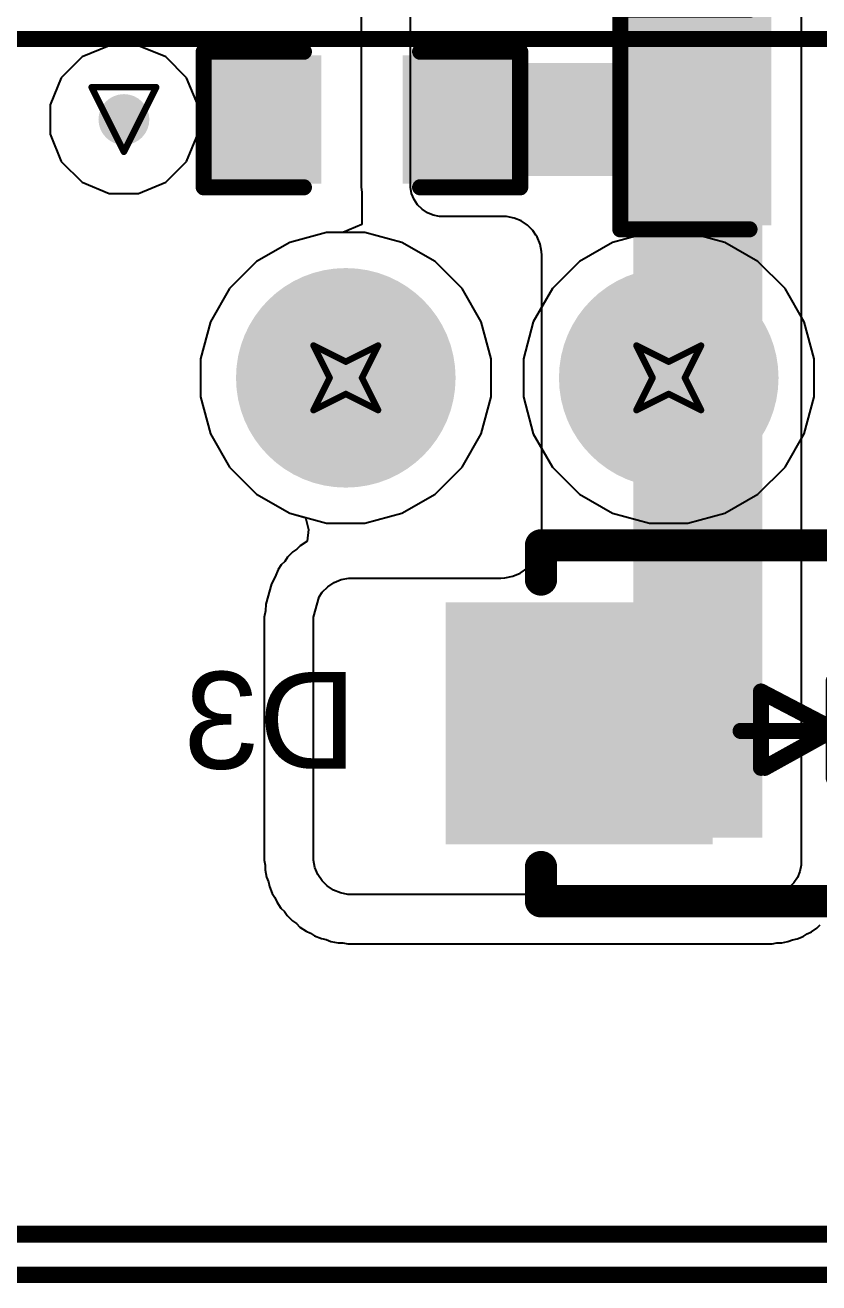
# Model space of a CAD drawing. Header units: inches. Extents: x -5 to 234, y -4 to 104.
# Drawn here: x 13.48 to 19.72, y -3.56 to 6.33 of the extents above; entities that cross this region are included whole.
import ezdxf

# ---------------------------------------------------------------- set-up
doc = ezdxf.new("R2010")
doc.units = ezdxf.units.IN
for name, color, linetype in [('Board Outline', 216, 'Continuous'), ('Bottom Layer', 5, 'Continuous'), ('Bottom Overlay', 54, 'Continuous'), ('Bottom Paste', 16, 'Continuous'), ('Bottom Solder', 6, 'Continuous'), ('Drill Drawing', 1, 'Continuous'), ('GND', 16, 'Continuous'), ('Multi-Layer', 9, 'Continuous'), ('Pad Holes', 156, 'Continuous'), ('POWER', 76, 'Continuous'), ('Top Layer', 1, 'Continuous'), ('Top Overlay', 2, 'Continuous'), ('Top Solder', 216, 'Continuous'), ('Via Holes', 16, 'Continuous')]:
    doc.layers.add(name, color=color, linetype=linetype)
doc.styles.add('Arial', font='', dxfattribs={"height": 0.2})
doc.styles.get('Arial').set_extended_font_data('Arial')

# ---------------------------------------------------------------- blocks, each defined once
blk = doc.blocks.new('VRB1205S_10WR3_21')
at = {"layer": 'Bottom Layer'}
h = blk.add_hatch(color=5, dxfattribs=at)
edge = h.paths.add_edge_path()
edge.add_arc((1.27, 0), 0.762, 0, 360)
h = blk.add_hatch(color=5, dxfattribs=at)
edge = h.paths.add_edge_path()
edge.add_arc((3.81, 0), 0.762, 0, 360)
at = {"layer": 'Bottom Solder'}
h = blk.add_hatch(color=6, dxfattribs=at)
edge = h.paths.add_edge_path()
edge.add_arc((1.27, 0), 0.8636, 0, 360)
h = blk.add_hatch(color=6, dxfattribs=at)
edge = h.paths.add_edge_path()
edge.add_arc((3.81, 0), 0.8636, 0, 360)
at = {"layer": 'GND'}
h = blk.add_hatch(color=16, dxfattribs=at)
edge = h.paths.add_edge_path()
edge.add_arc((1.27, 0), 0.762, 0, 360)
h = blk.add_hatch(color=16, dxfattribs=at)
edge = h.paths.add_edge_path()
edge.add_arc((3.81, 0), 0.762, 0, 360)
at = {"layer": 'Multi-Layer'}
h = blk.add_hatch(color=9, dxfattribs=at)
edge = h.paths.add_edge_path()
edge.add_arc((1.27, 0), 0.762, 0, 360)
h = blk.add_hatch(color=9, dxfattribs=at)
edge = h.paths.add_edge_path()
edge.add_arc((3.81, 0), 0.762, 0, 360)
at = {"layer": 'Pad Holes'}
h = blk.add_hatch(color=7, dxfattribs=at)
edge = h.paths.add_edge_path()
edge.add_arc((1.27, 0), 0.4572, 0, 360)
h = blk.add_hatch(color=7, dxfattribs=at)
edge = h.paths.add_edge_path()
edge.add_arc((3.81, 0), 0.4572, 0, 360)
at = {"layer": 'POWER'}
h = blk.add_hatch(color=76, dxfattribs=at)
edge = h.paths.add_edge_path()
edge.add_arc((1.27, 0), 0.762, 0, 360)
h = blk.add_hatch(color=76, dxfattribs=at)
edge = h.paths.add_edge_path()
edge.add_arc((3.81, 0), 0.762, 0, 360)
at = {"layer": 'Top Layer'}
h = blk.add_hatch(color=1, dxfattribs=at)
edge = h.paths.add_edge_path()
edge.add_arc((1.27, 0), 0.762, 0, 360)
h = blk.add_hatch(color=1, dxfattribs=at)
edge = h.paths.add_edge_path()
edge.add_arc((3.81, 0), 0.762, 0, 360)
at = {"layer": 'Top Solder'}
h = blk.add_hatch(color=216, dxfattribs=at)
edge = h.paths.add_edge_path()
edge.add_arc((1.27, 0), 0.8636, 0, 360)
h = blk.add_hatch(color=216, dxfattribs=at)
edge = h.paths.add_edge_path()
edge.add_arc((3.81, 0), 0.8636, 0, 360)
at = {"layer": 'Top Overlay'}
for points in [[(-10.7496, 2.6659, 0.127, 0.127, 0), (10.855, 2.6659, 0.127, 0.127, 0)], [(-10.7496, -6.7329, 0.127, 0.127, 0), (10.855, -6.7329, 0.127, 0.127, 0)]]:
    blk.add_lwpolyline(points, format="xyseb", dxfattribs=at)
blk = doc.blocks.new('SMA_B__D___________B_120')
at = {"layer": 'Bottom Layer'}
for points in [[(-3, 0.9), (-1, 0.9), (-1, -0.9), (-3, -0.9)], [(1, 0.9), (3, 0.9), (3, -0.9), (1, -0.9)]]:
    blk.add_hatch(color=5, dxfattribs=at).paths.add_polyline_path(points)
at = {"layer": 'Bottom Paste'}
for points in [[(-3, 0.9), (-1, 0.9), (-1, -0.9), (-3, -0.9)], [(1, 0.9), (3, 0.9), (3, -0.9), (1, -0.9)]]:
    blk.add_hatch(color=16, dxfattribs=at).paths.add_polyline_path(points)
at = {"layer": 'Bottom Solder'}
for points in [[(-3.0508, 0.9508), (-0.9492, 0.9508), (-0.9492, -0.9508), (-3.0508, -0.9508)], [(0.9492, 0.9508), (3.0508, 0.9508), (3.0508, -0.9508), (0.9492, -0.9508)]]:
    blk.add_hatch(color=6, dxfattribs=at).paths.add_polyline_path(points)
at = {"layer": 'Bottom Overlay'}
for points in [[(-2.3, 1.4, 0.254, 0.254, 0), (-2.3, 1.1311, 0.254, 0.254, 0)], [(2.3, 1.4, 0.254, 0.254, 0), (-2.3, 1.4, 0.254, 0.254, 0)], [(2.3, 1.4, 0.254, 0.254, 0), (2.3, 1.1311, 0.254, 0.254, 0)], [(-0.59, 0.4143, 0.127, 0.127, 0), (-0.59, -0.24, 0.127, 0.127, 0)], [(0.0146, 0.0582, 0.127, 0.127, 0), (-0.59, 0.4143, 0.127, 0.127, 0)], [(-0.002, 0.43, 0.127, 0.127, 0), (-0.002, 0.049, 0.127, 0.127, 0)], [(0.54, 0.35, 0.127, 0.127, 0), (0.0146, 0.0582, 0.127, 0.127, 0)], [(0.57, 0.35, 0.127, 0.127, 0), (0.57, -0.25, 0.127, 0.127, 0)], [(0.73, 0.06, 0.127, 0.127, 0), (-0.76, 0.06, 0.127, 0.127, 0)], [(-0.002, 0.049, 0.127, 0.127, 0), (-0.59, -0.24, 0.127, 0.127, 0)], [(-0.002, 0.049, 0.127, 0.127, 0), (-0.002, -0.332, 0.127, 0.127, 0)], [(0.57, -0.25, 0.127, 0.127, 0), (-0.002, 0.049, 0.127, 0.127, 0)], [(-2.3, -1.1311, 0.254, 0.254, 0), (-2.3, -1.4, 0.254, 0.254, 0)], [(2.3, -1.1311, 0.254, 0.254, 0), (2.3, -1.4, 0.254, 0.254, 0)], [(2.3, -1.4, 0.254, 0.254, 0), (-2.3, -1.4, 0.254, 0.254, 0)]]:
    blk.add_lwpolyline(points, format="xyseb", dxfattribs=at)
for points in [[(-2.3635, 1.4, 0.127, 0.127, 1), (-2.2365, 1.4, 0.127, 0.127, 1)], [(-2.3635, 1.4, 0.127, 0.127, 1), (-2.2365, 1.4, 0.127, 0.127, 1)], [(2.2365, 1.4, 0.127, 0.127, 1), (2.3635, 1.4, 0.127, 0.127, 1)], [(2.2365, 1.4, 0.127, 0.127, 1), (2.3635, 1.4, 0.127, 0.127, 1)], [(-2.3635, 1.1311, 0.127, 0.127, 1), (-2.2365, 1.1311, 0.127, 0.127, 1)], [(2.2365, 1.1311, 0.127, 0.127, 1), (2.3635, 1.1311, 0.127, 0.127, 1)], [(-0.6217, 0.4143, 0.0635, 0.0635, 1), (-0.5582, 0.4143, 0.0635, 0.0635, 1)], [(-0.6217, 0.4143, 0.0635, 0.0635, 1), (-0.5582, 0.4143, 0.0635, 0.0635, 1)], [(-0.0338, 0.43, 0.0635, 0.0635, 1), (0.0297, 0.43, 0.0635, 0.0635, 1)], [(0.5083, 0.35, 0.0635, 0.0635, 1), (0.5718, 0.35, 0.0635, 0.0635, 1)], [(0.5383, 0.35, 0.0635, 0.0635, 1), (0.6018, 0.35, 0.0635, 0.0635, 1)], [(-0.7917, 0.06, 0.0635, 0.0635, 1), (-0.7282, 0.06, 0.0635, 0.0635, 1)], [(-0.0338, 0.049, 0.0635, 0.0635, 1), (0.0297, 0.049, 0.0635, 0.0635, 1)], [(-0.0338, 0.049, 0.0635, 0.0635, 1), (0.0297, 0.049, 0.0635, 0.0635, 1)], [(-0.0338, 0.049, 0.0635, 0.0635, 1), (0.0297, 0.049, 0.0635, 0.0635, 1)], [(-0.0338, 0.049, 0.0635, 0.0635, 1), (0.0297, 0.049, 0.0635, 0.0635, 1)], [(-0.0172, 0.0582, 0.0635, 0.0635, 1), (0.0463, 0.0582, 0.0635, 0.0635, 1)], [(-0.0172, 0.0582, 0.0635, 0.0635, 1), (0.0463, 0.0582, 0.0635, 0.0635, 1)], [(0.6982, 0.06, 0.0635, 0.0635, 1), (0.7617, 0.06, 0.0635, 0.0635, 1)], [(-0.6217, -0.24, 0.0635, 0.0635, 1), (-0.5582, -0.24, 0.0635, 0.0635, 1)], [(-0.6217, -0.24, 0.0635, 0.0635, 1), (-0.5582, -0.24, 0.0635, 0.0635, 1)], [(0.5383, -0.25, 0.0635, 0.0635, 1), (0.6018, -0.25, 0.0635, 0.0635, 1)], [(0.5383, -0.25, 0.0635, 0.0635, 1), (0.6018, -0.25, 0.0635, 0.0635, 1)], [(-0.0338, -0.332, 0.0635, 0.0635, 1), (0.0297, -0.332, 0.0635, 0.0635, 1)], [(-2.3635, -1.1311, 0.127, 0.127, 1), (-2.2365, -1.1311, 0.127, 0.127, 1)], [(2.2365, -1.1311, 0.127, 0.127, 1), (2.3635, -1.1311, 0.127, 0.127, 1)], [(-2.3635, -1.4, 0.127, 0.127, 1), (-2.2365, -1.4, 0.127, 0.127, 1)], [(-2.3635, -1.4, 0.127, 0.127, 1), (-2.2365, -1.4, 0.127, 0.127, 1)], [(2.2365, -1.4, 0.127, 0.127, 1), (2.3635, -1.4, 0.127, 0.127, 1)], [(2.2365, -1.4, 0.127, 0.127, 1), (2.3635, -1.4, 0.127, 0.127, 1)]]:
    blk.add_lwpolyline(points, format="xyseb", close=True, dxfattribs=at)
blk = doc.blocks.new('C___0603_B_152')
at = {"layer": 'Bottom Layer'}
for points in [[(-1.143, -0.4445), (-1.143, 0.4445), (-0.381, 0.4445), (-0.381, -0.4445)], [(0.381, -0.4445), (0.381, 0.4445), (1.143, 0.4445), (1.143, -0.4445)]]:
    blk.add_hatch(color=5, dxfattribs=at).paths.add_polyline_path(points)
at = {"layer": 'Bottom Paste'}
for points in [[(-1.143, -0.4445), (-1.143, 0.4445), (-0.381, 0.4445), (-0.381, -0.4445)], [(0.381, -0.4445), (0.381, 0.4445), (1.143, 0.4445), (1.143, -0.4445)]]:
    blk.add_hatch(color=16, dxfattribs=at).paths.add_polyline_path(points)
at = {"layer": 'Bottom Solder'}
for points in [[(-1.203, -0.5045), (-1.203, 0.5045), (-0.321, 0.5045), (-0.321, -0.5045)], [(0.321, -0.5045), (0.321, 0.5045), (1.203, 0.5045), (1.203, -0.5045)]]:
    blk.add_hatch(color=6, dxfattribs=at).paths.add_polyline_path(points)
at = {"layer": 'Bottom Overlay'}
for points in [[(-1.2446, -0.5334, 0.127, 0.127, 0), (-1.2446, 0.5334, 0.127, 0.127, 0)], [(-1.2446, 0.5334, 0.127, 0.127, 0), (-0.4572, 0.5334, 0.127, 0.127, 0)], [(0.4572, 0.5334, 0.127, 0.127, 0), (1.2446, 0.5334, 0.127, 0.127, 0)], [(1.2446, -0.5334, 0.127, 0.127, 0), (1.2446, 0.5334, 0.127, 0.127, 0)], [(-1.2446, -0.5334, 0.127, 0.127, 0), (-0.4572, -0.5334, 0.127, 0.127, 0)], [(0.4572, -0.5334, 0.127, 0.127, 0), (1.2446, -0.5334, 0.127, 0.127, 0)]]:
    blk.add_lwpolyline(points, format="xyseb", dxfattribs=at)
for points in [[(-1.2764, 0.5334, 0.0635, 0.0635, 1), (-1.2128, 0.5334, 0.0635, 0.0635, 1)], [(-1.2764, 0.5334, 0.0635, 0.0635, 1), (-1.2128, 0.5334, 0.0635, 0.0635, 1)], [(-0.4889, 0.5334, 0.0635, 0.0635, 1), (-0.4254, 0.5334, 0.0635, 0.0635, 1)], [(0.4254, 0.5334, 0.0635, 0.0635, 1), (0.4889, 0.5334, 0.0635, 0.0635, 1)], [(1.2128, 0.5334, 0.0635, 0.0635, 1), (1.2764, 0.5334, 0.0635, 0.0635, 1)], [(1.2128, 0.5334, 0.0635, 0.0635, 1), (1.2764, 0.5334, 0.0635, 0.0635, 1)], [(-1.2764, -0.5334, 0.0635, 0.0635, 1), (-1.2128, -0.5334, 0.0635, 0.0635, 1)], [(-1.2764, -0.5334, 0.0635, 0.0635, 1), (-1.2128, -0.5334, 0.0635, 0.0635, 1)], [(-0.4889, -0.5334, 0.0635, 0.0635, 1), (-0.4254, -0.5334, 0.0635, 0.0635, 1)], [(0.4254, -0.5334, 0.0635, 0.0635, 1), (0.4889, -0.5334, 0.0635, 0.0635, 1)], [(1.2128, -0.5334, 0.0635, 0.0635, 1), (1.2764, -0.5334, 0.0635, 0.0635, 1)], [(1.2128, -0.5334, 0.0635, 0.0635, 1), (1.2764, -0.5334, 0.0635, 0.0635, 1)]]:
    blk.add_lwpolyline(points, format="xyseb", close=True, dxfattribs=at)
blk = doc.blocks.new('C___0805_B_153')
at = {"layer": 'Bottom Layer'}
for points in [[(-1.524, 0.762), (-0.508, 0.762), (-0.508, -0.762), (-1.524, -0.762)], [(0.508, 0.762), (1.524, 0.762), (1.524, -0.762), (0.508, -0.762)]]:
    blk.add_hatch(color=5, dxfattribs=at).paths.add_polyline_path(points)
at = {"layer": 'Bottom Paste'}
for points in [[(-1.524, 0.762), (-0.508, 0.762), (-0.508, -0.762), (-1.524, -0.762)], [(0.508, 0.762), (1.524, 0.762), (1.524, -0.762), (0.508, -0.762)]]:
    blk.add_hatch(color=16, dxfattribs=at).paths.add_polyline_path(points)
at = {"layer": 'Bottom Solder'}
for points in [[(-1.594, 0.832), (-0.438, 0.832), (-0.438, -0.832), (-1.594, -0.832)], [(0.438, 0.832), (1.594, 0.832), (1.594, -0.832), (0.438, -0.832)]]:
    blk.add_hatch(color=6, dxfattribs=at).paths.add_polyline_path(points)
at = {"layer": 'Bottom Overlay'}
for points in [[(-0.6096, 0.8636, 0.127, 0.127, 0), (-1.6256, 0.8636, 0.127, 0.127, 0)], [(-1.6256, 0.8636, 0.127, 0.127, 0), (-1.6256, -0.8636, 0.127, 0.127, 0)], [(1.6256, 0.8636, 0.127, 0.127, 0), (0.6096, 0.8636, 0.127, 0.127, 0)], [(1.6256, 0.8636, 0.127, 0.127, 0), (1.6256, -0.8636, 0.127, 0.127, 0)], [(-0.6096, -0.8636, 0.127, 0.127, 0), (-1.6256, -0.8636, 0.127, 0.127, 0)], [(1.6256, -0.8636, 0.127, 0.127, 0), (0.6096, -0.8636, 0.127, 0.127, 0)]]:
    blk.add_lwpolyline(points, format="xyseb", dxfattribs=at)
for points in [[(-1.6574, 0.8636, 0.0635, 0.0635, 1), (-1.5939, 0.8636, 0.0635, 0.0635, 1)], [(-1.6574, 0.8636, 0.0635, 0.0635, 1), (-1.5939, 0.8636, 0.0635, 0.0635, 1)], [(-0.6413, 0.8636, 0.0635, 0.0635, 1), (-0.5778, 0.8636, 0.0635, 0.0635, 1)], [(0.5779, 0.8636, 0.0635, 0.0635, 1), (0.6414, 0.8636, 0.0635, 0.0635, 1)], [(1.5938, 0.8636, 0.0635, 0.0635, 1), (1.6574, 0.8636, 0.0635, 0.0635, 1)], [(1.5938, 0.8636, 0.0635, 0.0635, 1), (1.6574, 0.8636, 0.0635, 0.0635, 1)], [(-1.6574, -0.8636, 0.0635, 0.0635, 1), (-1.5939, -0.8636, 0.0635, 0.0635, 1)], [(-1.6574, -0.8636, 0.0635, 0.0635, 1), (-1.5939, -0.8636, 0.0635, 0.0635, 1)], [(-0.6413, -0.8636, 0.0635, 0.0635, 1), (-0.5778, -0.8636, 0.0635, 0.0635, 1)], [(0.5779, -0.8636, 0.0635, 0.0635, 1), (0.6414, -0.8636, 0.0635, 0.0635, 1)], [(1.5938, -0.8636, 0.0635, 0.0635, 1), (1.6574, -0.8636, 0.0635, 0.0635, 1)], [(1.5938, -0.8636, 0.0635, 0.0635, 1), (1.6574, -0.8636, 0.0635, 0.0635, 1)]]:
    blk.add_lwpolyline(points, format="xyseb", close=True, dxfattribs=at)

msp = doc.modelspace()

# ---------------------------------------------------------------- hatches: boundary and pattern name
at = {"layer": 'Bottom Layer'}
for points in [[(18.2626, -0.0618), (19.2786, -0.0618), (19.2786, 8.255), (18.2626, 8.255)], [(16.5103, 5.1436), (18.991, 5.1436), (18.991, 6.0326), (16.5103, 6.0326)]]:
    msp.add_hatch(color=5, dxfattribs=at).paths.add_polyline_path(points)
h = msp.add_hatch(color=5, dxfattribs=at)
edge = h.paths.add_edge_path()
edge.add_arc((14.2569, 5.588), 0.2, 0, 360)
at = {"layer": 'GND'}
h = msp.add_hatch(color=16, dxfattribs=at)
edge = h.paths.add_edge_path()
edge.add_arc((14.2569, 5.588), 0.2, 0, 360)
at = {"layer": 'POWER'}
h = msp.add_hatch(color=76, dxfattribs=at)
edge = h.paths.add_edge_path()
edge.add_arc((14.2569, 5.588), 0.2, 0, 360)
at = {"layer": 'Top Layer'}
h = msp.add_hatch(color=1, dxfattribs=at)
edge = h.paths.add_edge_path()
edge.add_arc((14.2569, 5.588), 0.2, 0, 360)
at = {"layer": 'Via Holes'}
h = msp.add_hatch(color=7, dxfattribs=at)
edge = h.paths.add_edge_path()
edge.add_arc((14.2569, 5.588), 0.1, 0, 360)

# ---------------------------------------------------------------- linework, layer by layer
at = {"layer": 'Board Outline'}
msp.add_lwpolyline([(-0.452, -3.5, 0.127, 0.127, 0), (88.452, -3.5, 0.127, 0.127, 0)], format="xyseb", dxfattribs=at)
at = {"layer": 'Bottom Layer'}
for p, q in [((16.1218, 8.3409), (16.1218, 6.0326)), ((16.5103, 5.0797), (16.5103, 8.3409)), ((19.5834, 8.3693), (19.5834, -0.279)), ((16.1218, 6.0326), (16.1218, 5.0798)), ((16.1218, 5.0798), (16.1218, 5.0548)), ((16.1218, 5.0548), (16.1293, 5.0172)), ((16.5103, 5.0547), (16.5103, 5.0797)), ((16.52, 5.0057), (16.5103, 5.0547)), ((16.1293, 5.0172), (16.1293, 4.979)), ((16.1293, 4.979), (16.1293, 4.9789)), ((16.1293, 4.9789), (16.1293, 4.7626)), ((16.5391, 4.9595), (16.52, 5.0057)), ((16.5669, 4.918), (16.5391, 4.9595)), ((16.6023, 4.8826), (16.5669, 4.918)), ((16.6438, 4.8549), (16.6023, 4.8826)), ((16.69, 4.8357), (16.6438, 4.8549)), ((16.1293, 4.7626), (15.9778, 4.699)), ((16.739, 4.826), (16.69, 4.8357)), ((16.764, 4.826), (16.739, 4.826)), ((17.2369, 4.826), (16.764, 4.826)), ((17.2669, 4.8245), (17.2369, 4.826)), ((17.3257, 4.8128), (17.2669, 4.8245)), ((17.3812, 4.7899), (17.3257, 4.8128)), ((17.431, 4.7565), (17.3812, 4.7899)), ((17.4735, 4.7141), (17.431, 4.7565)), ((15.8515, 4.699), (15.5608, 4.6211)), ((15.9778, 4.699), (15.8515, 4.699)), ((17.4966, 4.6794), (17.4735, 4.7141)), ((17.5068, 4.6642), (17.4966, 4.6794)), ((17.5298, 4.6088), (17.5068, 4.6642)), ((15.5608, 4.6211), (15.3002, 4.4706)), ((17.5415, 4.55), (17.5298, 4.6088)), ((15.3002, 4.4706), (15.0874, 4.2578)), ((17.5429, 4.52), (17.5415, 4.55)), ((17.5429, 2.3063), (17.5429, 4.52)), ((15.0874, 4.2578), (14.9369, 3.9972)), ((14.9369, 3.9972), (14.859, 3.7065)), ((14.859, 3.7065), (14.859, 3.4055)), ((14.859, 3.4055), (14.9369, 3.1148)), ((14.9369, 3.1148), (15.0874, 2.8542)), ((15.0874, 2.8542), (15.3002, 2.6414)), ((15.3002, 2.6414), (15.5608, 2.4909)), ((15.5608, 2.4909), (15.6828, 2.4582)), ((15.6828, 2.4582), (15.6885, 2.4472)), ((15.6885, 2.4472), (15.7098, 2.3637)), ((15.7098, 2.3637), (15.6975, 2.2702)), ((17.5416, 2.2746), (17.5429, 2.3063)), ((15.5854, 2.187), (15.5424, 2.1441)), ((15.6172, 2.2083), (15.5854, 2.187)), ((15.6442, 2.2353), (15.6172, 2.2083)), ((15.6948, 2.2691), (15.6442, 2.2353)), ((15.6975, 2.2702), (15.6948, 2.2691)), ((17.5058, 2.1538), (17.5296, 2.2124)), ((17.5296, 2.2124), (17.5416, 2.2746)), ((15.4941, 2.0852), (15.4693, 2.0481)), ((15.5212, 2.1123), (15.4941, 2.0852)), ((15.5424, 2.1441), (15.5212, 2.1123)), ((17.4265, 2.0558), (17.471, 2.1009)), ((17.471, 2.1009), (17.5058, 2.1538)), ((15.4457, 1.991), (15.4179, 1.9357)), ((15.4693, 2.0481), (15.4457, 1.991)), ((15.9667, 1.9693), (16.0263, 1.9812)), ((16.0263, 1.9812), (16.0567, 1.9812)), ((16.0567, 1.9812), (17.222, 1.9812)), ((17.222, 1.9812), (17.2537, 1.983)), ((17.2537, 1.983), (17.3157, 1.9957)), ((17.3157, 1.9957), (17.374, 2.0203)), ((17.374, 2.0203), (17.3815, 2.0254)), ((17.3815, 2.0254), (17.4265, 2.0558)), ((15.4179, 1.9357), (15.3738, 1.7762)), ((15.8171, 1.8694), (15.8601, 1.9123)), ((15.8601, 1.9123), (15.9106, 1.9461)), ((15.9106, 1.9461), (15.9667, 1.9693)), ((15.7483, 1.6728), (15.7923, 1.8323)), ((15.7923, 1.8323), (15.8171, 1.8694)), ((15.37, 1.724), (15.3598, 1.6728)), ((15.3738, 1.7762), (15.37, 1.724)), ((15.3598, 1.6728), (15.3598, -0.2096)), ((15.7483, -0.2096), (15.7483, 1.6728)), ((15.3598, -0.2096), (15.3598, -0.239)), ((15.3598, -0.239), (15.3673, -0.2765)), ((15.3673, -0.2765), (15.3673, -0.3148)), ((15.7483, -0.239), (15.7483, -0.2096)), ((15.7597, -0.2967), (15.7483, -0.239)), ((15.7822, -0.351), (15.7597, -0.2967)), ((19.5834, -0.279), (19.5736, -0.3281)), ((15.3673, -0.3148), (15.3787, -0.3724)), ((15.3787, -0.3724), (15.3934, -0.4078)), ((15.8149, -0.3998), (15.7822, -0.351)), ((19.5545, -0.3743), (19.5267, -0.4159)), ((19.5736, -0.3281), (19.5545, -0.3743)), ((15.3934, -0.4078), (15.4008, -0.4453)), ((15.4008, -0.4453), (15.4233, -0.4996)), ((15.8564, -0.4414), (15.8149, -0.3998)), ((15.9053, -0.4741), (15.8564, -0.4414)), ((15.9596, -0.4965), (15.9053, -0.4741)), ((19.4497, -0.4791), (19.4035, -0.4982)), ((19.4913, -0.4513), (19.4497, -0.4791)), ((19.5267, -0.4159), (19.4913, -0.4513)), ((15.4233, -0.4996), (15.4446, -0.5314)), ((15.4446, -0.5314), (15.4592, -0.5668)), ((15.4592, -0.5668), (15.4919, -0.6156)), ((16.0172, -0.508), (15.9596, -0.4965)), ((16.0466, -0.508), (16.0172, -0.508)), ((19.3544, -0.508), (16.0466, -0.508)), ((19.4035, -0.4982), (19.3544, -0.508)), ((15.4919, -0.6156), (15.5189, -0.6427)), ((15.5189, -0.6427), (15.5402, -0.6745)), ((15.5402, -0.6745), (15.5817, -0.7161)), ((15.5817, -0.7161), (15.6136, -0.7373)), ((15.6136, -0.7373), (15.6406, -0.7644)), ((15.6406, -0.7644), (15.6895, -0.797)), ((19.6655, -0.8021), (19.7071, -0.7743)), ((19.7071, -0.7743), (19.7342, -0.7473)), ((15.6895, -0.797), (15.7248, -0.8117)), ((15.7248, -0.8117), (15.7566, -0.833)), ((15.7566, -0.833), (15.8109, -0.8554)), ((15.8109, -0.8554), (15.8485, -0.8629)), ((15.8485, -0.8629), (15.8838, -0.8775)), ((15.8838, -0.8775), (15.9415, -0.889)), ((15.9415, -0.889), (15.9797, -0.889)), ((15.9797, -0.889), (16.0173, -0.8965)), ((19.3544, -0.8965), (19.3919, -0.889)), ((19.3919, -0.889), (19.4302, -0.889)), ((19.4302, -0.889), (19.4793, -0.8792)), ((19.4793, -0.8792), (19.5146, -0.8646)), ((19.5146, -0.8646), (19.5522, -0.8571)), ((19.5522, -0.8571), (19.5984, -0.838)), ((19.5984, -0.838), (19.6302, -0.8167)), ((19.6302, -0.8167), (19.6655, -0.8021)), ((16.0173, -0.8965), (16.0467, -0.8965)), ((16.0467, -0.8965), (19.3544, -0.8965)), ((38.34, -3.2411), (1.7444, -3.2411))]:
    msp.add_line(p, q, dxfattribs=at)
at = {"layer": 'Drill Drawing'}
for points in [[(14.0029, 5.842, 0.0508, 0.0508, 0), (14.5109, 5.842, 0.0508, 0.0508, 0)], [(14.0029, 5.842, 0.0508, 0.0508, 0), (14.2569, 5.334, 0.0508, 0.0508, 0)], [(14.2569, 5.334, 0.0508, 0.0508, 0), (14.5109, 5.842, 0.0508, 0.0508, 0)], [(15.748, 3.81, 0.0508, 0.0508, 0), (16.002, 3.683, 0.0508, 0.0508, 0)], [(15.748, 3.81, 0.0508, 0.0508, 0), (15.875, 3.556, 0.0508, 0.0508, 0)], [(16.002, 3.683, 0.0508, 0.0508, 0), (16.256, 3.81, 0.0508, 0.0508, 0)], [(16.129, 3.556, 0.0508, 0.0508, 0), (16.256, 3.81, 0.0508, 0.0508, 0)], [(18.288, 3.81, 0.0508, 0.0508, 0), (18.542, 3.683, 0.0508, 0.0508, 0)], [(18.288, 3.81, 0.0508, 0.0508, 0), (18.415, 3.556, 0.0508, 0.0508, 0)], [(18.542, 3.683, 0.0508, 0.0508, 0), (18.796, 3.81, 0.0508, 0.0508, 0)], [(18.669, 3.556, 0.0508, 0.0508, 0), (18.796, 3.81, 0.0508, 0.0508, 0)], [(15.748, 3.302, 0.0508, 0.0508, 0), (15.875, 3.556, 0.0508, 0.0508, 0)], [(16.129, 3.556, 0.0508, 0.0508, 0), (16.256, 3.302, 0.0508, 0.0508, 0)], [(18.288, 3.302, 0.0508, 0.0508, 0), (18.415, 3.556, 0.0508, 0.0508, 0)], [(18.669, 3.556, 0.0508, 0.0508, 0), (18.796, 3.302, 0.0508, 0.0508, 0)], [(15.748, 3.302, 0.0508, 0.0508, 0), (16.002, 3.429, 0.0508, 0.0508, 0)], [(16.002, 3.429, 0.0508, 0.0508, 0), (16.256, 3.302, 0.0508, 0.0508, 0)], [(18.288, 3.302, 0.0508, 0.0508, 0), (18.542, 3.429, 0.0508, 0.0508, 0)], [(18.542, 3.429, 0.0508, 0.0508, 0), (18.796, 3.302, 0.0508, 0.0508, 0)]]:
    msp.add_lwpolyline(points, format="xyseb", dxfattribs=at)
for points in [[(13.9902, 5.842, 0.0254, 0.0254, 1), (14.0156, 5.842, 0.0254, 0.0254, 1)], [(13.9902, 5.842, 0.0254, 0.0254, 1), (14.0156, 5.842, 0.0254, 0.0254, 1)], [(14.4982, 5.842, 0.0254, 0.0254, 1), (14.5236, 5.842, 0.0254, 0.0254, 1)], [(14.4982, 5.842, 0.0254, 0.0254, 1), (14.5236, 5.842, 0.0254, 0.0254, 1)], [(14.2442, 5.334, 0.0254, 0.0254, 1), (14.2696, 5.334, 0.0254, 0.0254, 1)], [(14.2442, 5.334, 0.0254, 0.0254, 1), (14.2696, 5.334, 0.0254, 0.0254, 1)], [(15.7353, 3.81, 0.0254, 0.0254, 1), (15.7607, 3.81, 0.0254, 0.0254, 1)], [(15.7353, 3.81, 0.0254, 0.0254, 1), (15.7607, 3.81, 0.0254, 0.0254, 1)], [(16.2433, 3.81, 0.0254, 0.0254, 1), (16.2687, 3.81, 0.0254, 0.0254, 1)], [(16.2433, 3.81, 0.0254, 0.0254, 1), (16.2687, 3.81, 0.0254, 0.0254, 1)], [(18.2753, 3.81, 0.0254, 0.0254, 1), (18.3007, 3.81, 0.0254, 0.0254, 1)], [(18.2753, 3.81, 0.0254, 0.0254, 1), (18.3007, 3.81, 0.0254, 0.0254, 1)], [(18.7833, 3.81, 0.0254, 0.0254, 1), (18.8087, 3.81, 0.0254, 0.0254, 1)], [(18.7833, 3.81, 0.0254, 0.0254, 1), (18.8087, 3.81, 0.0254, 0.0254, 1)], [(15.9893, 3.683, 0.0254, 0.0254, 1), (16.0147, 3.683, 0.0254, 0.0254, 1)], [(15.9893, 3.683, 0.0254, 0.0254, 1), (16.0147, 3.683, 0.0254, 0.0254, 1)], [(18.5293, 3.683, 0.0254, 0.0254, 1), (18.5547, 3.683, 0.0254, 0.0254, 1)], [(18.5293, 3.683, 0.0254, 0.0254, 1), (18.5547, 3.683, 0.0254, 0.0254, 1)], [(15.8623, 3.556, 0.0254, 0.0254, 1), (15.8877, 3.556, 0.0254, 0.0254, 1)], [(15.8623, 3.556, 0.0254, 0.0254, 1), (15.8877, 3.556, 0.0254, 0.0254, 1)], [(16.1163, 3.556, 0.0254, 0.0254, 1), (16.1417, 3.556, 0.0254, 0.0254, 1)], [(16.1163, 3.556, 0.0254, 0.0254, 1), (16.1417, 3.556, 0.0254, 0.0254, 1)], [(18.4023, 3.556, 0.0254, 0.0254, 1), (18.4277, 3.556, 0.0254, 0.0254, 1)], [(18.4023, 3.556, 0.0254, 0.0254, 1), (18.4277, 3.556, 0.0254, 0.0254, 1)], [(18.6563, 3.556, 0.0254, 0.0254, 1), (18.6817, 3.556, 0.0254, 0.0254, 1)], [(18.6563, 3.556, 0.0254, 0.0254, 1), (18.6817, 3.556, 0.0254, 0.0254, 1)], [(15.9893, 3.429, 0.0254, 0.0254, 1), (16.0147, 3.429, 0.0254, 0.0254, 1)], [(15.9893, 3.429, 0.0254, 0.0254, 1), (16.0147, 3.429, 0.0254, 0.0254, 1)], [(18.5293, 3.429, 0.0254, 0.0254, 1), (18.5547, 3.429, 0.0254, 0.0254, 1)], [(18.5293, 3.429, 0.0254, 0.0254, 1), (18.5547, 3.429, 0.0254, 0.0254, 1)], [(15.7353, 3.302, 0.0254, 0.0254, 1), (15.7607, 3.302, 0.0254, 0.0254, 1)], [(15.7353, 3.302, 0.0254, 0.0254, 1), (15.7607, 3.302, 0.0254, 0.0254, 1)], [(16.2433, 3.302, 0.0254, 0.0254, 1), (16.2687, 3.302, 0.0254, 0.0254, 1)], [(16.2433, 3.302, 0.0254, 0.0254, 1), (16.2687, 3.302, 0.0254, 0.0254, 1)], [(18.2753, 3.302, 0.0254, 0.0254, 1), (18.3007, 3.302, 0.0254, 0.0254, 1)], [(18.2753, 3.302, 0.0254, 0.0254, 1), (18.3007, 3.302, 0.0254, 0.0254, 1)], [(18.7833, 3.302, 0.0254, 0.0254, 1), (18.8087, 3.302, 0.0254, 0.0254, 1)], [(18.7833, 3.302, 0.0254, 0.0254, 1), (18.8087, 3.302, 0.0254, 0.0254, 1)]]:
    msp.add_lwpolyline(points, format="xyseb", close=True, dxfattribs=at)
at = {"layer": 'GND'}
for p, q in [((15.8515, 4.699), (15.5608, 4.6211)), ((16.1525, 4.699), (15.8515, 4.699)), ((16.4432, 4.6211), (16.1525, 4.699)), ((18.3915, 4.699), (18.1008, 4.6211)), ((18.6925, 4.699), (18.3915, 4.699)), ((18.9832, 4.6211), (18.6925, 4.699)), ((15.5608, 4.6211), (15.3002, 4.4706)), ((16.7038, 4.4706), (16.4432, 4.6211)), ((18.1008, 4.6211), (17.8402, 4.4706)), ((19.2438, 4.4706), (18.9832, 4.6211)), ((15.3002, 4.4706), (15.0874, 4.2578)), ((16.9166, 4.2578), (16.7038, 4.4706)), ((17.8402, 4.4706), (17.6274, 4.2578)), ((19.4566, 4.2578), (19.2438, 4.4706)), ((15.0874, 4.2578), (14.9369, 3.9972)), ((17.0671, 3.9972), (16.9166, 4.2578)), ((17.6274, 4.2578), (17.4769, 3.9972)), ((19.6071, 3.9972), (19.4566, 4.2578)), ((14.9369, 3.9972), (14.859, 3.7065)), ((17.145, 3.7065), (17.0671, 3.9972)), ((17.4769, 3.9972), (17.399, 3.7065)), ((19.685, 3.7065), (19.6071, 3.9972)), ((14.859, 3.7065), (14.859, 3.4055)), ((17.145, 3.4055), (17.145, 3.7065)), ((17.399, 3.7065), (17.399, 3.4055)), ((19.685, 3.4055), (19.685, 3.7065)), ((14.859, 3.4055), (14.9369, 3.1148)), ((17.0671, 3.1148), (17.145, 3.4055)), ((17.399, 3.4055), (17.4769, 3.1148)), ((19.6071, 3.1148), (19.685, 3.4055)), ((14.9369, 3.1148), (15.0874, 2.8542)), ((16.9166, 2.8542), (17.0671, 3.1148)), ((17.4769, 3.1148), (17.6274, 2.8542)), ((19.4566, 2.8542), (19.6071, 3.1148)), ((15.0874, 2.8542), (15.3002, 2.6414)), ((16.7038, 2.6414), (16.9166, 2.8542)), ((17.6274, 2.8542), (17.8402, 2.6414)), ((19.2438, 2.6414), (19.4566, 2.8542)), ((15.3002, 2.6414), (15.5608, 2.4909)), ((16.4432, 2.4909), (16.7038, 2.6414)), ((17.8402, 2.6414), (18.1008, 2.4909)), ((18.9832, 2.4909), (19.2438, 2.6414)), ((15.5608, 2.4909), (15.8515, 2.413)), ((16.1525, 2.413), (16.4432, 2.4909)), ((18.1008, 2.4909), (18.3915, 2.413)), ((18.6925, 2.413), (18.9832, 2.4909)), ((15.8515, 2.413), (16.1525, 2.413)), ((18.3915, 2.413), (18.6925, 2.413)), ((38.34, -3.2411), (1.7444, -3.2411))]:
    msp.add_line(p, q, dxfattribs=at)
at = {"layer": 'POWER'}
for p, q in [((14.1413, 6.169), (13.9278, 6.0805)), ((14.3725, 6.169), (14.1413, 6.169)), ((14.586, 6.0805), (14.3725, 6.169)), ((13.9278, 6.0805), (13.7644, 5.9171)), ((14.7494, 5.9171), (14.586, 6.0805)), ((13.7644, 5.9171), (13.6759, 5.7036)), ((14.8379, 5.7036), (14.7494, 5.9171)), ((13.6759, 5.7036), (13.6759, 5.4724)), ((14.8379, 5.4724), (14.8379, 5.7036)), ((13.6759, 5.4724), (13.7644, 5.2589)), ((14.7494, 5.2589), (14.8379, 5.4724)), ((13.7644, 5.2589), (13.9278, 5.0955)), ((14.586, 5.0955), (14.7494, 5.2589)), ((13.9278, 5.0955), (14.1413, 5.007)), ((14.3725, 5.007), (14.586, 5.0955)), ((14.1413, 5.007), (14.3725, 5.007)), ((15.8515, 4.699), (15.5608, 4.6211)), ((16.1525, 4.699), (15.8515, 4.699)), ((16.4432, 4.6211), (16.1525, 4.699)), ((18.3915, 4.699), (18.1008, 4.6211)), ((18.6925, 4.699), (18.3915, 4.699)), ((18.9832, 4.6211), (18.6925, 4.699)), ((15.5608, 4.6211), (15.3002, 4.4706)), ((16.7038, 4.4706), (16.4432, 4.6211)), ((18.1008, 4.6211), (17.8402, 4.4706)), ((19.2438, 4.4706), (18.9832, 4.6211)), ((15.3002, 4.4706), (15.0874, 4.2578)), ((16.9166, 4.2578), (16.7038, 4.4706)), ((17.8402, 4.4706), (17.6274, 4.2578)), ((19.4566, 4.2578), (19.2438, 4.4706)), ((15.0874, 4.2578), (14.9369, 3.9972)), ((17.0671, 3.9972), (16.9166, 4.2578)), ((17.6274, 4.2578), (17.4769, 3.9972)), ((19.6071, 3.9972), (19.4566, 4.2578)), ((14.9369, 3.9972), (14.859, 3.7065)), ((17.145, 3.7065), (17.0671, 3.9972)), ((17.4769, 3.9972), (17.399, 3.7065)), ((19.685, 3.7065), (19.6071, 3.9972)), ((14.859, 3.7065), (14.859, 3.4055)), ((17.145, 3.4055), (17.145, 3.7065)), ((17.399, 3.7065), (17.399, 3.4055)), ((19.685, 3.4055), (19.685, 3.7065)), ((14.859, 3.4055), (14.9369, 3.1148)), ((17.0671, 3.1148), (17.145, 3.4055)), ((17.399, 3.4055), (17.4769, 3.1148)), ((19.6071, 3.1148), (19.685, 3.4055)), ((14.9369, 3.1148), (15.0874, 2.8542)), ((16.9166, 2.8542), (17.0671, 3.1148)), ((17.4769, 3.1148), (17.6274, 2.8542)), ((19.4566, 2.8542), (19.6071, 3.1148)), ((15.0874, 2.8542), (15.3002, 2.6414)), ((16.7038, 2.6414), (16.9166, 2.8542)), ((17.6274, 2.8542), (17.8402, 2.6414)), ((19.2438, 2.6414), (19.4566, 2.8542)), ((15.3002, 2.6414), (15.5608, 2.4909)), ((16.4432, 2.4909), (16.7038, 2.6414)), ((17.8402, 2.6414), (18.1008, 2.4909)), ((18.9832, 2.4909), (19.2438, 2.6414)), ((15.5608, 2.4909), (15.8515, 2.413)), ((16.1525, 2.413), (16.4432, 2.4909)), ((18.1008, 2.4909), (18.3915, 2.413)), ((18.6925, 2.413), (18.9832, 2.4909)), ((15.8515, 2.413), (16.1525, 2.413)), ((18.3915, 2.413), (18.6925, 2.413)), ((25.9803, -3.2411), (1.7444, -3.2411))]:
    msp.add_line(p, q, dxfattribs=at)
at = {"layer": 'Top Layer'}
for p, q in [((15.8515, 4.699), (15.5608, 4.6211)), ((16.1525, 4.699), (15.8515, 4.699)), ((16.4432, 4.6211), (16.1525, 4.699)), ((18.3915, 4.699), (18.1008, 4.6211)), ((18.6925, 4.699), (18.3915, 4.699)), ((18.9832, 4.6211), (18.6925, 4.699)), ((15.5608, 4.6211), (15.3002, 4.4706)), ((16.7038, 4.4706), (16.4432, 4.6211)), ((18.1008, 4.6211), (17.8402, 4.4706)), ((19.2438, 4.4706), (18.9832, 4.6211)), ((15.3002, 4.4706), (15.0874, 4.2578)), ((16.9166, 4.2578), (16.7038, 4.4706)), ((17.8402, 4.4706), (17.6274, 4.2578)), ((19.4566, 4.2578), (19.2438, 4.4706)), ((15.0874, 4.2578), (14.9369, 3.9972)), ((17.0671, 3.9972), (16.9166, 4.2578)), ((17.6274, 4.2578), (17.4769, 3.9972)), ((19.6071, 3.9972), (19.4566, 4.2578)), ((14.9369, 3.9972), (14.859, 3.7065)), ((17.145, 3.7065), (17.0671, 3.9972)), ((17.4769, 3.9972), (17.399, 3.7065)), ((19.685, 3.7065), (19.6071, 3.9972)), ((14.859, 3.7065), (14.859, 3.4055)), ((17.145, 3.4055), (17.145, 3.7065)), ((17.399, 3.7065), (17.399, 3.4055)), ((19.685, 3.4055), (19.685, 3.7065)), ((14.859, 3.4055), (14.9369, 3.1148)), ((17.0671, 3.1148), (17.145, 3.4055)), ((17.399, 3.4055), (17.4769, 3.1148)), ((19.6071, 3.1148), (19.685, 3.4055)), ((14.9369, 3.1148), (15.0874, 2.8542)), ((16.9166, 2.8542), (17.0671, 3.1148)), ((17.4769, 3.1148), (17.6274, 2.8542)), ((19.4566, 2.8542), (19.6071, 3.1148)), ((15.0874, 2.8542), (15.3002, 2.6414)), ((16.7038, 2.6414), (16.9166, 2.8542)), ((17.6274, 2.8542), (17.8402, 2.6414)), ((19.2438, 2.6414), (19.4566, 2.8542)), ((15.3002, 2.6414), (15.5608, 2.4909)), ((16.4432, 2.4909), (16.7038, 2.6414)), ((17.8402, 2.6414), (18.1008, 2.4909)), ((18.9832, 2.4909), (19.2438, 2.6414)), ((15.5608, 2.4909), (15.8515, 2.413)), ((16.1525, 2.413), (16.4432, 2.4909)), ((18.1008, 2.4909), (18.3915, 2.413)), ((18.6925, 2.413), (18.9832, 2.4909)), ((15.8515, 2.413), (16.1525, 2.413)), ((18.3915, 2.413), (18.6925, 2.413)), ((38.34, -3.2411), (1.7444, -3.2411))]:
    msp.add_line(p, q, dxfattribs=at)

# ---------------------------------------------------------------- block references
at = {"rotation": 180}
for name, p in [('C___0805_B_153', (19.7866, 5.588)), ('SMA_B__D___________B_120', (19.8374, 0.8382))]:
    msp.add_blockref(name, p, dxfattribs=at)
for name, p in [('VRB1205S_10WR3_21', (14.732, 3.556)), ('C___0603_B_152', (16.1293, 5.5881))]:
    msp.add_blockref(name, p)

# ---------------------------------------------------------------- texts
at = {"layer": 'Bottom Overlay', "style": 'Arial', "text_generation_flag": 2}
msp.add_text('D3', height=0.762, dxfattribs=at).set_placement((16.0871, 0.481))

doc.saveas('drawing.dxf')
